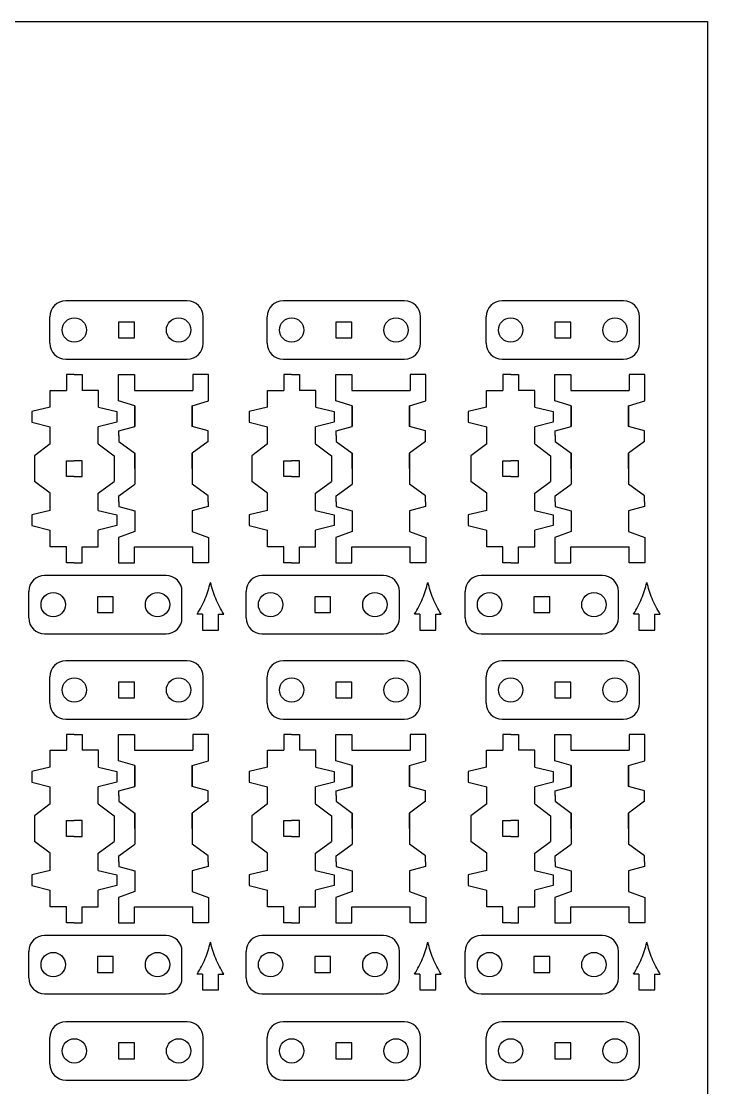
# Model space of a CAD drawing. Header units: millimetres. Extents: x 1035 to 4493, y 392 to 1491.
# Drawn here: x 4363.4 to 4493, y 1134.1 to 1335.5 of the extents above; entities that cross this region are included whole.
import ezdxf

# ---------------------------------------------------------------- set-up
doc = ezdxf.new("R2010")
doc.units = ezdxf.units.MM

msp = doc.modelspace()

# ---------------------------------------------------------------- linework, layer by layer
for p, q in [((4383.26, 1282.72), (4371.79, 1282.72)), ((4394.72, 1282.72), (4383.26, 1282.72)), ((4424.29, 1282.72), (4412.82, 1282.72)), ((4435.75, 1282.72), (4424.29, 1282.72)), ((4465.63, 1282.72), (4454.17, 1282.72)), ((4477.1, 1282.72), (4465.63, 1282.72)), ((4368.79, 1274.72), (4368.79, 1279.72)), ((4397.72, 1274.72), (4397.72, 1279.72)), ((4409.82, 1274.72), (4409.82, 1279.72)), ((4438.75, 1274.72), (4438.75, 1279.72)), ((4451.17, 1274.72), (4451.17, 1279.72)), ((4480.1, 1274.72), (4480.1, 1279.72)), ((4384.76, 1278.72), (4381.76, 1278.72)), ((4381.76, 1278.72), (4381.76, 1275.72)), ((4384.76, 1275.72), (4384.76, 1278.72)), ((4425.79, 1278.72), (4422.79, 1278.72)), ((4422.79, 1278.72), (4422.79, 1275.72)), ((4425.79, 1275.72), (4425.79, 1278.72)), ((4467.13, 1278.72), (4464.13, 1278.72)), ((4464.13, 1278.72), (4464.13, 1275.72)), ((4467.13, 1275.72), (4467.13, 1278.72)), ((4381.76, 1275.72), (4384.76, 1275.72)), ((4422.79, 1275.72), (4425.79, 1275.72)), ((4464.13, 1275.72), (4467.13, 1275.72)), ((4371.79, 1271.72), (4394.72, 1271.72)), ((4412.82, 1271.72), (4435.75, 1271.72)), ((4454.17, 1271.72), (4477.1, 1271.72)), ((4373.41, 1268.83), (4371.91, 1268.83)), ((4371.91, 1268.83), (4371.91, 1265.83)), ((4373.41, 1268.83), (4374.91, 1268.83)), ((4374.91, 1268.83), (4374.91, 1265.83)), ((4381.76, 1263.86), (4381.76, 1268.83)), ((4381.76, 1268.83), (4384.76, 1268.83)), ((4384.76, 1268.83), (4384.76, 1265.83)), ((4398.76, 1268.83), (4395.76, 1268.83)), ((4395.76, 1268.83), (4395.76, 1265.83)), ((4398.76, 1263.86), (4398.76, 1268.83)), ((4414.44, 1268.83), (4412.94, 1268.83)), ((4412.94, 1268.83), (4412.94, 1265.83)), ((4414.44, 1268.83), (4415.94, 1268.83)), ((4415.94, 1268.83), (4415.94, 1265.83)), ((4422.79, 1263.86), (4422.79, 1268.83)), ((4422.79, 1268.83), (4425.79, 1268.83)), ((4425.79, 1268.83), (4425.79, 1265.83)), ((4439.79, 1268.83), (4436.79, 1268.83)), ((4436.79, 1268.83), (4436.79, 1265.83)), ((4439.79, 1263.86), (4439.79, 1268.83)), ((4455.79, 1268.83), (4454.29, 1268.83)), ((4454.29, 1268.83), (4454.29, 1265.83)), ((4455.79, 1268.83), (4457.29, 1268.83)), ((4457.29, 1268.83), (4457.29, 1265.83)), ((4464.13, 1263.86), (4464.13, 1268.83)), ((4464.13, 1268.83), (4467.13, 1268.83)), ((4467.13, 1268.83), (4467.13, 1265.83)), ((4481.13, 1268.83), (4478.13, 1268.83)), ((4478.13, 1268.83), (4478.13, 1265.83)), ((4481.13, 1263.86), (4481.13, 1268.83)), ((4368.85, 1262.67), (4368.85, 1265.83)), ((4368.85, 1265.83), (4371.91, 1265.83)), ((4377.97, 1265.83), (4374.91, 1265.83)), ((4377.97, 1262.67), (4377.97, 1265.83)), ((4384.76, 1265.83), (4395.76, 1265.83)), ((4409.88, 1262.67), (4409.88, 1265.83)), ((4409.88, 1265.83), (4412.94, 1265.83)), ((4419, 1265.83), (4415.94, 1265.83)), ((4419, 1262.67), (4419, 1265.83)), ((4425.79, 1265.83), (4436.79, 1265.83)), ((4451.23, 1262.67), (4451.23, 1265.83)), ((4451.23, 1265.83), (4454.29, 1265.83)), ((4460.35, 1265.83), (4457.29, 1265.83)), ((4460.35, 1262.67), (4460.35, 1265.83)), ((4467.13, 1265.83), (4478.13, 1265.83)), ((4384.85, 1262.93), (4381.76, 1263.86)), ((4384.85, 1262.93), (4384.85, 1258.99)), ((4384.85, 1258.99), (4384.85, 1262.93)), ((4395.66, 1262.93), (4398.76, 1263.86)), ((4395.66, 1262.93), (4395.66, 1258.99)), ((4395.66, 1258.99), (4395.66, 1262.93)), ((4425.88, 1262.93), (4422.79, 1263.86)), ((4425.88, 1262.93), (4425.88, 1258.99)), ((4425.88, 1258.99), (4425.88, 1262.93)), ((4436.69, 1262.93), (4439.79, 1263.86)), ((4436.69, 1262.93), (4436.69, 1258.99)), ((4436.69, 1258.99), (4436.69, 1262.93)), ((4467.23, 1262.93), (4464.13, 1263.86)), ((4467.23, 1262.93), (4467.23, 1258.99)), ((4467.23, 1258.99), (4467.23, 1262.93)), ((4478.04, 1262.93), (4481.13, 1263.86)), ((4478.04, 1262.93), (4478.04, 1258.99)), ((4478.04, 1258.99), (4478.04, 1262.93)), ((4368.85, 1262.67), (4365.4, 1261.82)), ((4365.4, 1261.82), (4365.4, 1259.82)), ((4377.97, 1262.67), (4381.42, 1261.82)), ((4381.42, 1261.82), (4381.42, 1259.82)), ((4409.88, 1262.67), (4406.43, 1261.82)), ((4406.43, 1261.82), (4406.43, 1259.82)), ((4419, 1262.67), (4422.45, 1261.82)), ((4422.45, 1261.82), (4422.45, 1259.82)), ((4451.23, 1262.67), (4447.77, 1261.82)), ((4447.77, 1261.82), (4447.77, 1259.82)), ((4460.35, 1262.67), (4463.8, 1261.82)), ((4463.8, 1261.82), (4463.8, 1259.82)), ((4365.4, 1259.82), (4368.88, 1258.94)), ((4368.88, 1255.71), (4368.88, 1258.94)), ((4381.42, 1259.82), (4377.94, 1258.94)), ((4377.94, 1255.71), (4377.94, 1258.94)), ((4381.81, 1258.19), (4384.85, 1258.99)), ((4398.7, 1258.19), (4395.66, 1258.99)), ((4406.43, 1259.82), (4409.91, 1258.94)), ((4409.91, 1255.71), (4409.91, 1258.94)), ((4422.45, 1259.82), (4418.97, 1258.94)), ((4418.97, 1255.71), (4418.97, 1258.94)), ((4422.84, 1258.19), (4425.88, 1258.99)), ((4439.73, 1258.19), (4436.69, 1258.99)), ((4447.77, 1259.82), (4451.26, 1258.94)), ((4451.26, 1255.71), (4451.26, 1258.94)), ((4463.8, 1259.82), (4460.32, 1258.94)), ((4460.32, 1255.71), (4460.32, 1258.94)), ((4464.19, 1258.19), (4467.23, 1258.99)), ((4481.08, 1258.19), (4478.04, 1258.99)), ((4381.81, 1257.32), (4381.81, 1258.19)), ((4381.81, 1257.32), (4381.81, 1256.19)), ((4398.7, 1256.19), (4398.7, 1258.19)), ((4422.84, 1257.32), (4422.84, 1258.19)), ((4422.84, 1257.32), (4422.84, 1256.19)), ((4439.73, 1256.19), (4439.73, 1258.19)), ((4464.19, 1257.32), (4464.19, 1258.19)), ((4464.19, 1257.32), (4464.19, 1256.19)), ((4481.08, 1256.19), (4481.08, 1258.19)), ((4368.88, 1255.71), (4365.87, 1253.47)), ((4377.94, 1255.71), (4380.95, 1253.47)), ((4381.81, 1256.19), (4384.85, 1253.97)), ((4398.7, 1256.19), (4395.66, 1253.97)), ((4409.91, 1255.71), (4406.9, 1253.47)), ((4418.97, 1255.71), (4421.98, 1253.47)), ((4422.84, 1256.19), (4425.88, 1253.97)), ((4439.73, 1256.19), (4436.69, 1253.97)), ((4451.26, 1255.71), (4448.25, 1253.47)), ((4460.32, 1255.71), (4463.33, 1253.47)), ((4464.19, 1256.19), (4467.23, 1253.97)), ((4481.08, 1256.19), (4478.04, 1253.97)), ((4365.87, 1253.47), (4365.87, 1248.61)), ((4380.95, 1253.47), (4380.95, 1248.61)), ((4384.85, 1253.97), (4384.85, 1248.12)), ((4384.85, 1251.04), (4384.85, 1253.97)), ((4395.66, 1253.97), (4395.66, 1248.12)), ((4395.66, 1251.04), (4395.66, 1253.97)), ((4406.9, 1253.47), (4406.9, 1248.61)), ((4421.98, 1253.47), (4421.98, 1248.61)), ((4425.88, 1253.97), (4425.88, 1248.12)), ((4425.88, 1251.04), (4425.88, 1253.97)), ((4436.69, 1253.97), (4436.69, 1248.12)), ((4436.69, 1251.04), (4436.69, 1253.97)), ((4448.25, 1253.47), (4448.25, 1248.61)), ((4463.33, 1253.47), (4463.33, 1248.61)), ((4467.23, 1253.97), (4467.23, 1248.12)), ((4467.23, 1251.04), (4467.23, 1253.97)), ((4478.04, 1253.97), (4478.04, 1248.12)), ((4478.04, 1251.04), (4478.04, 1253.97)), ((4371.91, 1252.54), (4373.41, 1252.54)), ((4371.91, 1249.54), (4371.91, 1252.54)), ((4374.91, 1252.54), (4373.41, 1252.54)), ((4374.91, 1249.54), (4374.91, 1252.54)), ((4412.94, 1252.54), (4414.44, 1252.54)), ((4412.94, 1249.54), (4412.94, 1252.54)), ((4415.94, 1252.54), (4414.44, 1252.54)), ((4415.94, 1249.54), (4415.94, 1252.54)), ((4454.29, 1252.54), (4455.79, 1252.54)), ((4454.29, 1249.54), (4454.29, 1252.54)), ((4457.29, 1252.54), (4455.79, 1252.54)), ((4457.29, 1249.54), (4457.29, 1252.54)), ((4373.41, 1249.54), (4371.91, 1249.54)), ((4373.41, 1249.54), (4374.91, 1249.54)), ((4414.44, 1249.54), (4412.94, 1249.54)), ((4414.44, 1249.54), (4415.94, 1249.54)), ((4455.79, 1249.54), (4454.29, 1249.54)), ((4455.79, 1249.54), (4457.29, 1249.54)), ((4368.88, 1246.38), (4365.87, 1248.61)), ((4377.94, 1246.38), (4380.95, 1248.61)), ((4381.81, 1245.9), (4384.85, 1248.12)), ((4398.7, 1245.9), (4395.66, 1248.12)), ((4409.91, 1246.38), (4406.9, 1248.61)), ((4418.97, 1246.38), (4421.98, 1248.61)), ((4422.84, 1245.9), (4425.88, 1248.12)), ((4439.73, 1245.9), (4436.69, 1248.12)), ((4451.26, 1246.38), (4448.25, 1248.61)), ((4460.32, 1246.38), (4463.33, 1248.61)), ((4464.19, 1245.9), (4467.23, 1248.12)), ((4481.08, 1245.9), (4478.04, 1248.12)), ((4368.88, 1243.15), (4368.88, 1246.38)), ((4377.94, 1243.15), (4377.94, 1246.38)), ((4381.81, 1244.76), (4381.81, 1245.9)), ((4398.7, 1244.76), (4398.7, 1245.9)), ((4409.91, 1243.15), (4409.91, 1246.38)), ((4418.97, 1243.15), (4418.97, 1246.38)), ((4422.84, 1244.76), (4422.84, 1245.9)), ((4439.73, 1244.76), (4439.73, 1245.9)), ((4451.26, 1243.15), (4451.26, 1246.38)), ((4460.32, 1243.15), (4460.32, 1246.38)), ((4464.19, 1244.76), (4464.19, 1245.9)), ((4481.08, 1244.76), (4481.08, 1245.9)), ((4368.88, 1243.15), (4365.4, 1242.29)), ((4377.94, 1243.15), (4381.42, 1242.29)), ((4381.81, 1244.76), (4381.81, 1243.89)), ((4381.81, 1243.89), (4384.85, 1243.09)), ((4384.85, 1243.09), (4384.85, 1239.15)), ((4398.7, 1243.89), (4395.66, 1243.09)), ((4395.66, 1243.09), (4395.66, 1239.15)), ((4398.7, 1244.76), (4398.7, 1243.89)), ((4409.91, 1243.15), (4406.43, 1242.29)), ((4418.97, 1243.15), (4422.45, 1242.29)), ((4422.84, 1244.76), (4422.84, 1243.89)), ((4422.84, 1243.89), (4425.88, 1243.09)), ((4425.88, 1243.09), (4425.88, 1239.15)), ((4439.73, 1243.89), (4436.69, 1243.09)), ((4436.69, 1243.09), (4436.69, 1239.15)), ((4439.73, 1244.76), (4439.73, 1243.89)), ((4451.26, 1243.15), (4447.77, 1242.29)), ((4460.32, 1243.15), (4463.8, 1242.29)), ((4464.19, 1244.76), (4464.19, 1243.89)), ((4464.19, 1243.89), (4467.23, 1243.09)), ((4467.23, 1243.09), (4467.23, 1239.15)), ((4481.08, 1243.89), (4478.04, 1243.09)), ((4478.04, 1243.09), (4478.04, 1239.15)), ((4481.08, 1244.76), (4481.08, 1243.89)), ((4365.4, 1242.29), (4365.4, 1240.29)), ((4381.42, 1242.29), (4381.42, 1240.29)), ((4406.43, 1242.29), (4406.43, 1240.29)), ((4422.45, 1242.29), (4422.45, 1240.29)), ((4447.77, 1242.29), (4447.77, 1240.29)), ((4463.8, 1242.29), (4463.8, 1240.29)), ((4365.4, 1240.29), (4368.88, 1239.41)), ((4368.88, 1236.25), (4368.88, 1239.41)), ((4381.42, 1240.29), (4377.94, 1239.41)), ((4377.94, 1236.25), (4377.94, 1239.41)), ((4384.85, 1239.15), (4381.76, 1238.05)), ((4395.66, 1239.15), (4398.76, 1238.05)), ((4406.43, 1240.29), (4409.91, 1239.41)), ((4409.91, 1236.25), (4409.91, 1239.41)), ((4422.45, 1240.29), (4418.97, 1239.41)), ((4418.97, 1236.25), (4418.97, 1239.41)), ((4425.88, 1239.15), (4422.79, 1238.05)), ((4436.69, 1239.15), (4439.79, 1238.05)), ((4447.77, 1240.29), (4451.26, 1239.41)), ((4451.26, 1236.25), (4451.26, 1239.41)), ((4463.8, 1240.29), (4460.32, 1239.41)), ((4460.32, 1236.25), (4460.32, 1239.41)), ((4467.23, 1239.15), (4464.13, 1238.05)), ((4478.04, 1239.15), (4481.13, 1238.05)), ((4381.76, 1238.05), (4381.76, 1233.25)), ((4398.76, 1238.05), (4398.76, 1233.25)), ((4422.79, 1238.05), (4422.79, 1233.25)), ((4439.79, 1238.05), (4439.79, 1233.25)), ((4464.13, 1238.05), (4464.13, 1233.25)), ((4481.13, 1238.05), (4481.13, 1233.25)), ((4371.91, 1236.25), (4368.88, 1236.25)), ((4371.91, 1233.25), (4371.91, 1236.25)), ((4374.91, 1236.25), (4377.94, 1236.25)), ((4374.91, 1233.25), (4374.91, 1236.25)), ((4384.76, 1233.25), (4384.76, 1236.25)), ((4384.76, 1236.25), (4395.76, 1236.25)), ((4395.76, 1233.25), (4395.76, 1236.25)), ((4412.94, 1236.25), (4409.91, 1236.25)), ((4412.94, 1233.25), (4412.94, 1236.25)), ((4415.94, 1236.25), (4418.97, 1236.25)), ((4415.94, 1233.25), (4415.94, 1236.25)), ((4425.79, 1233.25), (4425.79, 1236.25)), ((4425.79, 1236.25), (4436.79, 1236.25)), ((4436.79, 1233.25), (4436.79, 1236.25)), ((4454.29, 1236.25), (4451.26, 1236.25)), ((4454.29, 1233.25), (4454.29, 1236.25)), ((4457.29, 1236.25), (4460.32, 1236.25)), ((4457.29, 1233.25), (4457.29, 1236.25)), ((4467.13, 1233.25), (4467.13, 1236.25)), ((4467.13, 1236.25), (4478.13, 1236.25)), ((4478.13, 1233.25), (4478.13, 1236.25)), ((4373.41, 1233.25), (4371.91, 1233.25)), ((4373.41, 1233.25), (4374.91, 1233.25)), ((4381.76, 1233.25), (4384.76, 1233.25)), ((4398.76, 1233.25), (4395.76, 1233.25)), ((4414.44, 1233.25), (4412.94, 1233.25)), ((4414.44, 1233.25), (4415.94, 1233.25)), ((4422.79, 1233.25), (4425.79, 1233.25)), ((4439.79, 1233.25), (4436.79, 1233.25)), ((4455.79, 1233.25), (4454.29, 1233.25)), ((4455.79, 1233.25), (4457.29, 1233.25)), ((4464.13, 1233.25), (4467.13, 1233.25)), ((4481.13, 1233.25), (4478.13, 1233.25)), ((4379.27, 1230.85), (4367.81, 1230.85)), ((4390.74, 1230.85), (4379.27, 1230.85)), ((4420.3, 1230.85), (4408.84, 1230.85)), ((4431.77, 1230.85), (4420.3, 1230.85)), ((4461.65, 1230.85), (4450.19, 1230.85)), ((4473.11, 1230.85), (4461.65, 1230.85)), ((4364.81, 1222.85), (4364.81, 1227.85)), ((4380.77, 1226.85), (4377.77, 1226.85)), ((4377.77, 1226.85), (4377.77, 1223.85)), ((4380.77, 1223.85), (4380.77, 1226.85)), ((4393.74, 1222.85), (4393.74, 1227.85)), ((4405.84, 1222.85), (4405.84, 1227.85)), ((4421.8, 1226.85), (4418.8, 1226.85)), ((4418.8, 1226.85), (4418.8, 1223.85)), ((4421.8, 1223.85), (4421.8, 1226.85)), ((4434.77, 1222.85), (4434.77, 1227.85)), ((4447.19, 1222.85), (4447.19, 1227.85)), ((4463.15, 1226.85), (4460.15, 1226.85)), ((4460.15, 1226.85), (4460.15, 1223.85)), ((4463.15, 1223.85), (4463.15, 1226.85)), ((4476.11, 1222.85), (4476.11, 1227.85)), ((4377.77, 1223.85), (4380.77, 1223.85)), ((4397.62, 1223.56), (4396.62, 1223.56)), ((4397.62, 1223.56), (4397.62, 1220.56)), ((4400.62, 1220.56), (4400.62, 1223.56)), ((4400.62, 1223.56), (4401.62, 1223.56)), ((4418.8, 1223.85), (4421.8, 1223.85)), ((4438.65, 1223.56), (4437.65, 1223.56)), ((4438.65, 1223.56), (4438.65, 1220.56)), ((4441.65, 1220.56), (4441.65, 1223.56)), ((4441.65, 1223.56), (4442.65, 1223.56)), ((4460.15, 1223.85), (4463.15, 1223.85)), ((4479.99, 1223.56), (4478.99, 1223.56)), ((4479.99, 1223.56), (4479.99, 1220.56)), ((4482.99, 1220.56), (4482.99, 1223.56)), ((4482.99, 1223.56), (4483.99, 1223.56)), ((4367.81, 1219.85), (4390.74, 1219.85)), ((4397.62, 1220.56), (4400.62, 1220.56)), ((4408.84, 1219.85), (4431.77, 1219.85)), ((4438.65, 1220.56), (4441.65, 1220.56)), ((4450.19, 1219.85), (4473.11, 1219.85)), ((4479.99, 1220.56), (4482.99, 1220.56)), ((4383.26, 1214.73), (4371.79, 1214.73)), ((4394.72, 1214.73), (4383.26, 1214.73)), ((4424.29, 1214.73), (4412.82, 1214.73)), ((4435.75, 1214.73), (4424.29, 1214.73)), ((4465.63, 1214.73), (4454.17, 1214.73)), ((4477.1, 1214.73), (4465.63, 1214.73)), ((4368.79, 1206.73), (4368.79, 1211.73)), ((4384.76, 1210.73), (4381.76, 1210.73)), ((4381.76, 1210.73), (4381.76, 1207.73)), ((4384.76, 1207.73), (4384.76, 1210.73)), ((4397.72, 1206.73), (4397.72, 1211.73)), ((4409.82, 1206.73), (4409.82, 1211.73)), ((4425.79, 1210.73), (4422.79, 1210.73)), ((4422.79, 1210.73), (4422.79, 1207.73)), ((4425.79, 1207.73), (4425.79, 1210.73)), ((4438.75, 1206.73), (4438.75, 1211.73)), ((4451.17, 1206.73), (4451.17, 1211.73)), ((4467.13, 1210.73), (4464.13, 1210.73)), ((4464.13, 1210.73), (4464.13, 1207.73)), ((4467.13, 1207.73), (4467.13, 1210.73)), ((4480.1, 1206.73), (4480.1, 1211.73)), ((4381.76, 1207.73), (4384.76, 1207.73)), ((4422.79, 1207.73), (4425.79, 1207.73)), ((4464.13, 1207.73), (4467.13, 1207.73)), ((4371.79, 1203.73), (4394.72, 1203.73)), ((4412.82, 1203.73), (4435.75, 1203.73)), ((4454.17, 1203.73), (4477.1, 1203.73)), ((4373.41, 1200.84), (4371.91, 1200.84)), ((4371.91, 1200.84), (4371.91, 1197.84)), ((4373.41, 1200.84), (4374.91, 1200.84)), ((4374.91, 1200.84), (4374.91, 1197.84)), ((4381.76, 1195.87), (4381.76, 1200.84)), ((4381.76, 1200.84), (4384.76, 1200.84)), ((4384.76, 1200.84), (4384.76, 1197.84)), ((4398.76, 1200.84), (4395.76, 1200.84)), ((4395.76, 1200.84), (4395.76, 1197.84)), ((4398.76, 1195.87), (4398.76, 1200.84)), ((4414.44, 1200.84), (4412.94, 1200.84)), ((4412.94, 1200.84), (4412.94, 1197.84)), ((4414.44, 1200.84), (4415.94, 1200.84)), ((4415.94, 1200.84), (4415.94, 1197.84)), ((4422.79, 1195.87), (4422.79, 1200.84)), ((4422.79, 1200.84), (4425.79, 1200.84)), ((4425.79, 1200.84), (4425.79, 1197.84)), ((4439.79, 1200.84), (4436.79, 1200.84)), ((4436.79, 1200.84), (4436.79, 1197.84)), ((4439.79, 1195.87), (4439.79, 1200.84)), ((4455.79, 1200.84), (4454.29, 1200.84)), ((4454.29, 1200.84), (4454.29, 1197.84)), ((4455.79, 1200.84), (4457.29, 1200.84)), ((4457.29, 1200.84), (4457.29, 1197.84)), ((4464.13, 1195.87), (4464.13, 1200.84)), ((4464.13, 1200.84), (4467.13, 1200.84)), ((4467.13, 1200.84), (4467.13, 1197.84)), ((4481.13, 1200.84), (4478.13, 1200.84)), ((4478.13, 1200.84), (4478.13, 1197.84)), ((4481.13, 1195.87), (4481.13, 1200.84)), ((4368.85, 1194.68), (4368.85, 1197.84)), ((4368.85, 1197.84), (4371.91, 1197.84)), ((4377.97, 1197.84), (4374.91, 1197.84)), ((4377.97, 1194.68), (4377.97, 1197.84)), ((4384.76, 1197.84), (4395.76, 1197.84)), ((4409.88, 1194.68), (4409.88, 1197.84)), ((4409.88, 1197.84), (4412.94, 1197.84)), ((4419, 1197.84), (4415.94, 1197.84)), ((4419, 1194.68), (4419, 1197.84)), ((4425.79, 1197.84), (4436.79, 1197.84)), ((4451.23, 1194.68), (4451.23, 1197.84)), ((4451.23, 1197.84), (4454.29, 1197.84)), ((4460.35, 1197.84), (4457.29, 1197.84)), ((4460.35, 1194.68), (4460.35, 1197.84)), ((4467.13, 1197.84), (4478.13, 1197.84)), ((4368.85, 1194.68), (4365.4, 1193.82)), ((4377.97, 1194.68), (4381.42, 1193.82)), ((4384.85, 1194.94), (4381.76, 1195.87)), ((4384.85, 1194.94), (4384.85, 1191)), ((4384.85, 1191), (4384.85, 1194.94)), ((4395.66, 1194.94), (4398.76, 1195.87)), ((4395.66, 1194.94), (4395.66, 1191)), ((4395.66, 1191), (4395.66, 1194.94)), ((4409.88, 1194.68), (4406.43, 1193.82)), ((4419, 1194.68), (4422.45, 1193.82)), ((4425.88, 1194.94), (4422.79, 1195.87)), ((4425.88, 1194.94), (4425.88, 1191)), ((4425.88, 1191), (4425.88, 1194.94)), ((4436.69, 1194.94), (4439.79, 1195.87)), ((4436.69, 1194.94), (4436.69, 1191)), ((4436.69, 1191), (4436.69, 1194.94)), ((4451.23, 1194.68), (4447.77, 1193.82)), ((4460.35, 1194.68), (4463.8, 1193.82)), ((4467.23, 1194.94), (4464.13, 1195.87)), ((4467.23, 1194.94), (4467.23, 1191)), ((4467.23, 1191), (4467.23, 1194.94)), ((4478.04, 1194.94), (4481.13, 1195.87)), ((4478.04, 1194.94), (4478.04, 1191)), ((4478.04, 1191), (4478.04, 1194.94)), ((4365.4, 1193.82), (4365.4, 1191.82)), ((4381.42, 1193.82), (4381.42, 1191.82)), ((4406.43, 1193.82), (4406.43, 1191.82)), ((4422.45, 1193.82), (4422.45, 1191.82)), ((4447.77, 1193.82), (4447.77, 1191.82)), ((4463.8, 1193.82), (4463.8, 1191.82)), ((4365.4, 1191.82), (4368.88, 1190.95)), ((4368.88, 1187.71), (4368.88, 1190.95)), ((4381.42, 1191.82), (4377.94, 1190.95)), ((4377.94, 1187.71), (4377.94, 1190.95)), ((4381.81, 1190.2), (4384.85, 1191)), ((4398.7, 1190.2), (4395.66, 1191)), ((4406.43, 1191.82), (4409.91, 1190.95)), ((4409.91, 1187.71), (4409.91, 1190.95)), ((4422.45, 1191.82), (4418.97, 1190.95)), ((4418.97, 1187.71), (4418.97, 1190.95)), ((4422.84, 1190.2), (4425.88, 1191)), ((4439.73, 1190.2), (4436.69, 1191)), ((4447.77, 1191.82), (4451.26, 1190.95)), ((4451.26, 1187.71), (4451.26, 1190.95)), ((4463.8, 1191.82), (4460.32, 1190.95)), ((4460.32, 1187.71), (4460.32, 1190.95)), ((4464.19, 1190.2), (4467.23, 1191)), ((4481.08, 1190.2), (4478.04, 1191)), ((4381.81, 1189.33), (4381.81, 1190.2)), ((4381.81, 1189.33), (4381.81, 1188.2)), ((4398.7, 1188.2), (4398.7, 1190.2)), ((4422.84, 1189.33), (4422.84, 1190.2)), ((4422.84, 1189.33), (4422.84, 1188.2)), ((4439.73, 1188.2), (4439.73, 1190.2)), ((4464.19, 1189.33), (4464.19, 1190.2)), ((4464.19, 1189.33), (4464.19, 1188.2)), ((4481.08, 1188.2), (4481.08, 1190.2)), ((4368.88, 1187.71), (4365.87, 1185.48)), ((4377.94, 1187.71), (4380.95, 1185.48)), ((4381.81, 1188.2), (4384.85, 1185.97)), ((4398.7, 1188.2), (4395.66, 1185.97)), ((4409.91, 1187.71), (4406.9, 1185.48)), ((4418.97, 1187.71), (4421.98, 1185.48)), ((4422.84, 1188.2), (4425.88, 1185.97)), ((4439.73, 1188.2), (4436.69, 1185.97)), ((4451.26, 1187.71), (4448.25, 1185.48)), ((4460.32, 1187.71), (4463.33, 1185.48)), ((4464.19, 1188.2), (4467.23, 1185.97)), ((4481.08, 1188.2), (4478.04, 1185.97)), ((4365.87, 1185.48), (4365.87, 1180.62)), ((4371.91, 1184.55), (4373.41, 1184.55)), ((4371.91, 1181.55), (4371.91, 1184.55)), ((4374.91, 1184.55), (4373.41, 1184.55)), ((4374.91, 1181.55), (4374.91, 1184.55)), ((4380.95, 1185.48), (4380.95, 1180.62)), ((4384.85, 1185.97), (4384.85, 1180.13)), ((4384.85, 1183.05), (4384.85, 1185.97)), ((4395.66, 1185.97), (4395.66, 1180.13)), ((4395.66, 1183.05), (4395.66, 1185.97)), ((4406.9, 1185.48), (4406.9, 1180.62)), ((4412.94, 1184.55), (4414.44, 1184.55)), ((4412.94, 1181.55), (4412.94, 1184.55)), ((4415.94, 1184.55), (4414.44, 1184.55)), ((4415.94, 1181.55), (4415.94, 1184.55)), ((4421.98, 1185.48), (4421.98, 1180.62)), ((4425.88, 1185.97), (4425.88, 1180.13)), ((4425.88, 1183.05), (4425.88, 1185.97)), ((4436.69, 1185.97), (4436.69, 1180.13)), ((4436.69, 1183.05), (4436.69, 1185.97)), ((4448.25, 1185.48), (4448.25, 1180.62)), ((4454.29, 1184.55), (4455.79, 1184.55)), ((4454.29, 1181.55), (4454.29, 1184.55)), ((4457.29, 1184.55), (4455.79, 1184.55)), ((4457.29, 1181.55), (4457.29, 1184.55)), ((4463.33, 1185.48), (4463.33, 1180.62)), ((4467.23, 1185.97), (4467.23, 1180.13)), ((4467.23, 1183.05), (4467.23, 1185.97)), ((4478.04, 1185.97), (4478.04, 1180.13)), ((4478.04, 1183.05), (4478.04, 1185.97)), ((4368.88, 1178.39), (4365.87, 1180.62)), ((4373.41, 1181.55), (4371.91, 1181.55)), ((4373.41, 1181.55), (4374.91, 1181.55)), ((4377.94, 1178.39), (4380.95, 1180.62)), ((4409.91, 1178.39), (4406.9, 1180.62)), ((4414.44, 1181.55), (4412.94, 1181.55)), ((4414.44, 1181.55), (4415.94, 1181.55)), ((4418.97, 1178.39), (4421.98, 1180.62)), ((4451.26, 1178.39), (4448.25, 1180.62)), ((4455.79, 1181.55), (4454.29, 1181.55)), ((4455.79, 1181.55), (4457.29, 1181.55)), ((4460.32, 1178.39), (4463.33, 1180.62)), ((4368.88, 1175.16), (4368.88, 1178.39)), ((4377.94, 1175.16), (4377.94, 1178.39)), ((4381.81, 1177.9), (4384.85, 1180.13)), ((4398.7, 1177.9), (4395.66, 1180.13)), ((4409.91, 1175.16), (4409.91, 1178.39)), ((4418.97, 1175.16), (4418.97, 1178.39)), ((4422.84, 1177.9), (4425.88, 1180.13)), ((4439.73, 1177.9), (4436.69, 1180.13)), ((4451.26, 1175.16), (4451.26, 1178.39)), ((4460.32, 1175.16), (4460.32, 1178.39)), ((4464.19, 1177.9), (4467.23, 1180.13)), ((4481.08, 1177.9), (4478.04, 1180.13)), ((4381.81, 1176.77), (4381.81, 1177.9)), ((4381.81, 1176.77), (4381.81, 1175.9)), ((4398.7, 1176.77), (4398.7, 1177.9)), ((4398.7, 1176.77), (4398.7, 1175.9)), ((4422.84, 1176.77), (4422.84, 1177.9)), ((4422.84, 1176.77), (4422.84, 1175.9)), ((4439.73, 1176.77), (4439.73, 1177.9)), ((4439.73, 1176.77), (4439.73, 1175.9)), ((4464.19, 1176.77), (4464.19, 1177.9)), ((4464.19, 1176.77), (4464.19, 1175.9)), ((4481.08, 1176.77), (4481.08, 1177.9)), ((4481.08, 1176.77), (4481.08, 1175.9)), ((4368.88, 1175.16), (4365.4, 1174.3)), ((4365.4, 1174.3), (4365.4, 1172.3)), ((4377.94, 1175.16), (4381.42, 1174.3)), ((4381.42, 1174.3), (4381.42, 1172.3)), ((4381.81, 1175.9), (4384.85, 1175.1)), ((4384.85, 1175.1), (4384.85, 1171.16)), ((4398.7, 1175.9), (4395.66, 1175.1)), ((4395.66, 1175.1), (4395.66, 1171.16)), ((4409.91, 1175.16), (4406.43, 1174.3)), ((4406.43, 1174.3), (4406.43, 1172.3)), ((4418.97, 1175.16), (4422.45, 1174.3)), ((4422.45, 1174.3), (4422.45, 1172.3)), ((4422.84, 1175.9), (4425.88, 1175.1)), ((4425.88, 1175.1), (4425.88, 1171.16)), ((4439.73, 1175.9), (4436.69, 1175.1)), ((4436.69, 1175.1), (4436.69, 1171.16)), ((4451.26, 1175.16), (4447.77, 1174.3)), ((4447.77, 1174.3), (4447.77, 1172.3)), ((4460.32, 1175.16), (4463.8, 1174.3)), ((4463.8, 1174.3), (4463.8, 1172.3)), ((4464.19, 1175.9), (4467.23, 1175.1)), ((4467.23, 1175.1), (4467.23, 1171.16)), ((4481.08, 1175.9), (4478.04, 1175.1)), ((4478.04, 1175.1), (4478.04, 1171.16)), ((4365.4, 1172.3), (4368.88, 1171.42)), ((4381.42, 1172.3), (4377.94, 1171.42)), ((4406.43, 1172.3), (4409.91, 1171.42)), ((4422.45, 1172.3), (4418.97, 1171.42)), ((4447.77, 1172.3), (4451.26, 1171.42)), ((4463.8, 1172.3), (4460.32, 1171.42)), ((4368.88, 1168.26), (4368.88, 1171.42)), ((4377.94, 1168.26), (4377.94, 1171.42)), ((4384.85, 1171.16), (4381.76, 1170.06)), ((4395.66, 1171.16), (4398.76, 1170.06)), ((4409.91, 1168.26), (4409.91, 1171.42)), ((4418.97, 1168.26), (4418.97, 1171.42)), ((4425.88, 1171.16), (4422.79, 1170.06)), ((4436.69, 1171.16), (4439.79, 1170.06)), ((4451.26, 1168.26), (4451.26, 1171.42)), ((4460.32, 1168.26), (4460.32, 1171.42)), ((4467.23, 1171.16), (4464.13, 1170.06)), ((4478.04, 1171.16), (4481.13, 1170.06)), ((4371.91, 1168.26), (4368.88, 1168.26)), ((4371.91, 1165.26), (4371.91, 1168.26)), ((4374.91, 1168.26), (4377.94, 1168.26)), ((4374.91, 1165.26), (4374.91, 1168.26)), ((4381.76, 1170.06), (4381.76, 1165.26)), ((4384.76, 1165.26), (4384.76, 1168.26)), ((4384.76, 1168.26), (4395.76, 1168.26)), ((4395.76, 1165.26), (4395.76, 1168.26)), ((4398.76, 1170.06), (4398.76, 1165.26)), ((4412.94, 1168.26), (4409.91, 1168.26)), ((4412.94, 1165.26), (4412.94, 1168.26)), ((4415.94, 1168.26), (4418.97, 1168.26)), ((4415.94, 1165.26), (4415.94, 1168.26)), ((4422.79, 1170.06), (4422.79, 1165.26)), ((4425.79, 1165.26), (4425.79, 1168.26)), ((4425.79, 1168.26), (4436.79, 1168.26)), ((4436.79, 1165.26), (4436.79, 1168.26)), ((4439.79, 1170.06), (4439.79, 1165.26)), ((4454.29, 1168.26), (4451.26, 1168.26)), ((4454.29, 1165.26), (4454.29, 1168.26)), ((4457.29, 1168.26), (4460.32, 1168.26)), ((4457.29, 1165.26), (4457.29, 1168.26)), ((4464.13, 1170.06), (4464.13, 1165.26)), ((4467.13, 1165.26), (4467.13, 1168.26)), ((4467.13, 1168.26), (4478.13, 1168.26)), ((4478.13, 1165.26), (4478.13, 1168.26)), ((4481.13, 1170.06), (4481.13, 1165.26)), ((4373.41, 1165.26), (4371.91, 1165.26)), ((4373.41, 1165.26), (4374.91, 1165.26)), ((4381.76, 1165.26), (4384.76, 1165.26)), ((4398.76, 1165.26), (4395.76, 1165.26)), ((4414.44, 1165.26), (4412.94, 1165.26)), ((4414.44, 1165.26), (4415.94, 1165.26)), ((4422.79, 1165.26), (4425.79, 1165.26)), ((4439.79, 1165.26), (4436.79, 1165.26)), ((4455.79, 1165.26), (4454.29, 1165.26)), ((4455.79, 1165.26), (4457.29, 1165.26)), ((4464.13, 1165.26), (4467.13, 1165.26)), ((4481.13, 1165.26), (4478.13, 1165.26)), ((4379.27, 1162.86), (4367.81, 1162.86)), ((4390.74, 1162.86), (4379.27, 1162.86)), ((4420.3, 1162.86), (4408.84, 1162.86)), ((4431.77, 1162.86), (4420.3, 1162.86)), ((4461.65, 1162.86), (4450.19, 1162.86)), ((4473.11, 1162.86), (4461.65, 1162.86)), ((4364.81, 1154.86), (4364.81, 1159.86)), ((4380.77, 1158.86), (4377.77, 1158.86)), ((4377.77, 1158.86), (4377.77, 1155.86)), ((4380.77, 1155.86), (4380.77, 1158.86)), ((4393.74, 1154.86), (4393.74, 1159.86)), ((4405.84, 1154.86), (4405.84, 1159.86)), ((4421.8, 1158.86), (4418.8, 1158.86)), ((4418.8, 1158.86), (4418.8, 1155.86)), ((4421.8, 1155.86), (4421.8, 1158.86)), ((4434.77, 1154.86), (4434.77, 1159.86)), ((4447.19, 1154.86), (4447.19, 1159.86)), ((4463.15, 1158.86), (4460.15, 1158.86)), ((4460.15, 1158.86), (4460.15, 1155.86)), ((4463.15, 1155.86), (4463.15, 1158.86)), ((4476.11, 1154.86), (4476.11, 1159.86)), ((4377.77, 1155.86), (4380.77, 1155.86)), ((4397.62, 1155.57), (4396.62, 1155.57)), ((4397.62, 1155.57), (4397.62, 1152.57)), ((4400.62, 1152.57), (4400.62, 1155.57)), ((4400.62, 1155.57), (4401.62, 1155.57)), ((4418.8, 1155.86), (4421.8, 1155.86)), ((4438.65, 1155.57), (4437.65, 1155.57)), ((4438.65, 1155.57), (4438.65, 1152.57)), ((4441.65, 1152.57), (4441.65, 1155.57)), ((4441.65, 1155.57), (4442.65, 1155.57)), ((4460.15, 1155.86), (4463.15, 1155.86)), ((4479.99, 1155.57), (4478.99, 1155.57)), ((4479.99, 1155.57), (4479.99, 1152.57)), ((4482.99, 1152.57), (4482.99, 1155.57)), ((4482.99, 1155.57), (4483.99, 1155.57)), ((4397.62, 1152.57), (4400.62, 1152.57)), ((4438.65, 1152.57), (4441.65, 1152.57)), ((4479.99, 1152.57), (4482.99, 1152.57)), ((4367.81, 1151.86), (4390.74, 1151.86)), ((4408.84, 1151.86), (4431.77, 1151.86)), ((4450.19, 1151.86), (4473.11, 1151.86)), ((4383.26, 1146.56), (4371.79, 1146.56)), ((4394.72, 1146.56), (4383.26, 1146.56)), ((4424.29, 1146.56), (4412.82, 1146.56)), ((4435.75, 1146.56), (4424.29, 1146.56)), ((4465.63, 1146.56), (4454.17, 1146.56)), ((4477.1, 1146.56), (4465.63, 1146.56)), ((4368.79, 1138.56), (4368.79, 1143.56)), ((4384.76, 1142.56), (4381.76, 1142.56)), ((4381.76, 1142.56), (4381.76, 1139.56)), ((4384.76, 1139.56), (4384.76, 1142.56)), ((4397.72, 1138.56), (4397.72, 1143.56)), ((4409.82, 1138.56), (4409.82, 1143.56)), ((4425.79, 1142.56), (4422.79, 1142.56)), ((4422.79, 1142.56), (4422.79, 1139.56)), ((4425.79, 1139.56), (4425.79, 1142.56)), ((4438.75, 1138.56), (4438.75, 1143.56)), ((4451.17, 1138.56), (4451.17, 1143.56)), ((4467.13, 1142.56), (4464.13, 1142.56)), ((4464.13, 1142.56), (4464.13, 1139.56)), ((4467.13, 1139.56), (4467.13, 1142.56)), ((4480.1, 1138.56), (4480.1, 1143.56)), ((4381.76, 1139.56), (4384.76, 1139.56)), ((4422.79, 1139.56), (4425.79, 1139.56)), ((4464.13, 1139.56), (4467.13, 1139.56)), ((4371.79, 1135.56), (4394.72, 1135.56)), ((4412.82, 1135.56), (4435.75, 1135.56)), ((4454.17, 1135.56), (4477.1, 1135.56))]:
    msp.add_line(p, q)
at = {"color": 3}
msp.add_lwpolyline([(3892.97, 1335.53), (4492.97, 1335.53), (4492.97, 935.53), (3892.97, 935.53)], close=True, dxfattribs=at)
for centre in [(4373.41, 1277.22), (4393.1, 1277.22), (4414.44, 1277.22), (4434.13, 1277.22), (4455.79, 1277.22), (4475.48, 1277.22), (4369.43, 1225.35), (4389.12, 1225.35), (4410.46, 1225.35), (4430.15, 1225.35), (4451.8, 1225.35), (4471.5, 1225.35), (4373.41, 1209.23), (4393.1, 1209.23), (4414.44, 1209.23), (4434.13, 1209.23), (4455.79, 1209.23), (4475.48, 1209.23), (4369.43, 1157.36), (4389.12, 1157.36), (4410.46, 1157.36), (4430.15, 1157.36), (4451.8, 1157.36), (4471.5, 1157.36), (4373.41, 1141.06), (4393.1, 1141.06), (4414.44, 1141.06), (4434.13, 1141.06), (4455.79, 1141.06), (4475.48, 1141.06)]:
    msp.add_circle(centre, 2.3)
for centre, start, end in [((4371.79, 1279.72), 90, 180), ((4394.72, 1279.72), 0, 90), ((4412.82, 1279.72), 90, 180), ((4435.75, 1279.72), 0, 90), ((4454.17, 1279.72), 90, 180), ((4477.1, 1279.72), 0, 90), ((4371.79, 1274.72), 180, 270), ((4394.72, 1274.72), 270, 0), ((4412.82, 1274.72), 180, 270), ((4435.75, 1274.72), 270, 0), ((4454.17, 1274.72), 180, 270), ((4477.1, 1274.72), 270, 0), ((4367.81, 1227.85), 90, 180), ((4390.74, 1227.85), 0, 90), ((4408.84, 1227.85), 90, 180), ((4431.77, 1227.85), 0, 90), ((4450.19, 1227.85), 90, 180), ((4473.11, 1227.85), 0, 90), ((4367.81, 1222.85), 180, 270), ((4390.74, 1222.85), 270, 0), ((4408.84, 1222.85), 180, 270), ((4431.77, 1222.85), 270, 0), ((4450.19, 1222.85), 180, 270), ((4473.11, 1222.85), 270, 0), ((4371.79, 1211.73), 90, 180), ((4394.72, 1211.73), 0, 90), ((4412.82, 1211.73), 90, 180), ((4435.75, 1211.73), 0, 90), ((4454.17, 1211.73), 90, 180), ((4477.1, 1211.73), 0, 90), ((4371.79, 1206.73), 180, 270), ((4394.72, 1206.73), 270, 0), ((4412.82, 1206.73), 180, 270), ((4435.75, 1206.73), 270, 0), ((4454.17, 1206.73), 180, 270), ((4477.1, 1206.73), 270, 0), ((4367.81, 1159.86), 90, 180), ((4390.74, 1159.86), 0, 90), ((4408.84, 1159.86), 90, 180), ((4431.77, 1159.86), 0, 90), ((4450.19, 1159.86), 90, 180), ((4473.11, 1159.86), 0, 90), ((4367.81, 1154.86), 180, 270), ((4390.74, 1154.86), 270, 0), ((4408.84, 1154.86), 180, 270), ((4431.77, 1154.86), 270, 0), ((4450.19, 1154.86), 180, 270), ((4473.11, 1154.86), 270, 0), ((4371.79, 1143.56), 90, 180), ((4394.72, 1143.56), 0, 90), ((4412.82, 1143.56), 90, 180), ((4435.75, 1143.56), 0, 90), ((4454.17, 1143.56), 90, 180), ((4477.1, 1143.56), 0, 90), ((4371.79, 1138.56), 180, 270), ((4394.72, 1138.56), 270, 0), ((4412.82, 1138.56), 180, 270), ((4435.75, 1138.56), 270, 0), ((4454.17, 1138.56), 180, 270), ((4477.1, 1138.56), 270, 0)]:
    msp.add_arc(centre, 3, start, end)
for points in [[(4396.62, 1223.56), (4397.16, 1224.53), (4398.24, 1226.43), (4398.83, 1228.53), (4399.12, 1229.56)], [(4401.62, 1223.56), (4401.07, 1224.53), (4399.99, 1226.43), (4399.41, 1228.53), (4399.12, 1229.56)], [(4437.65, 1223.56), (4438.19, 1224.53), (4439.27, 1226.43), (4439.86, 1228.53), (4440.15, 1229.56)], [(4442.65, 1223.56), (4442.1, 1224.53), (4441.02, 1226.43), (4440.44, 1228.53), (4440.15, 1229.56)], [(4478.99, 1223.56), (4479.54, 1224.53), (4480.62, 1226.43), (4481.2, 1228.53), (4481.49, 1229.56)], [(4483.99, 1223.56), (4483.45, 1224.53), (4482.37, 1226.43), (4481.78, 1228.53), (4481.49, 1229.56)], [(4396.62, 1155.57), (4397.16, 1156.54), (4398.24, 1158.43), (4398.83, 1160.54), (4399.12, 1161.57)], [(4401.62, 1155.57), (4401.07, 1156.54), (4399.99, 1158.43), (4399.41, 1160.54), (4399.12, 1161.57)], [(4437.65, 1155.57), (4438.19, 1156.54), (4439.27, 1158.43), (4439.86, 1160.54), (4440.15, 1161.57)], [(4442.65, 1155.57), (4442.1, 1156.54), (4441.02, 1158.43), (4440.44, 1160.54), (4440.15, 1161.57)], [(4478.99, 1155.57), (4479.54, 1156.54), (4480.62, 1158.43), (4481.2, 1160.54), (4481.49, 1161.57)], [(4483.99, 1155.57), (4483.45, 1156.54), (4482.37, 1158.43), (4481.78, 1160.54), (4481.49, 1161.57)]]:
    msp.add_open_spline(points, degree=3, knots=[0, 0, 0, 0, 3.305007, 6.521572, 6.521572, 6.521572, 6.521572])

doc.saveas('drawing.dxf')
